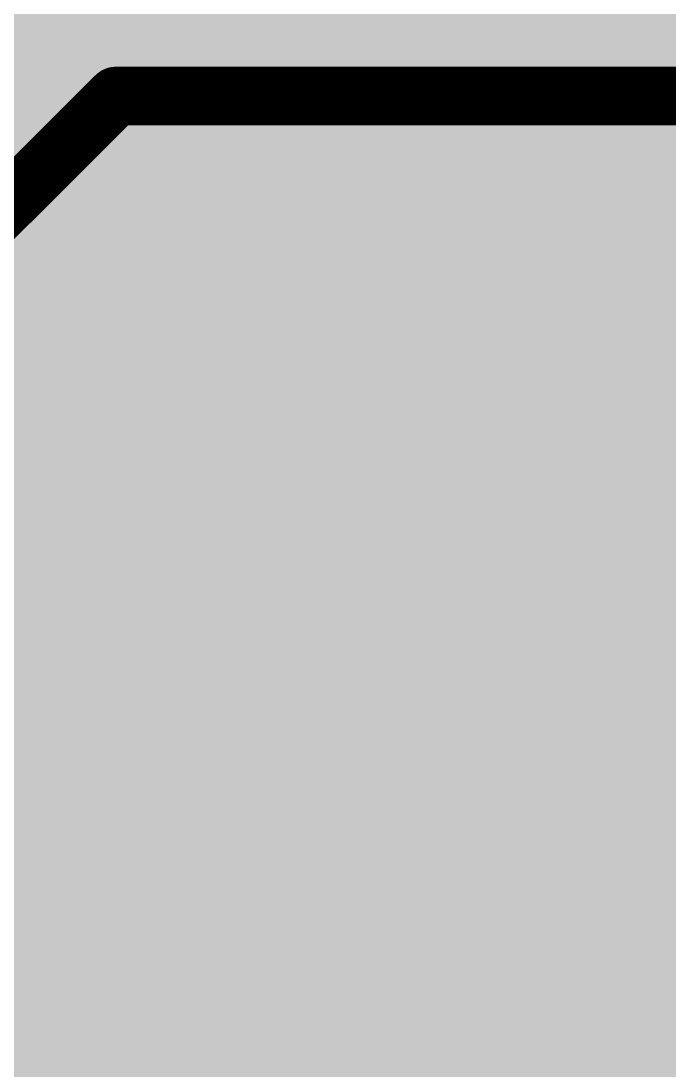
# Model space of a CAD drawing. Header units: inches. Extents: x -2 to 343, y -53 to 63.
# Drawn here: x 44.472 to 45.879, y -25.076 to -22.799 of the extents above; entities that cross this region are included whole.
import ezdxf

# ---------------------------------------------------------------- set-up
doc = ezdxf.new("R2010")
doc.units = ezdxf.units.IN
for name, color, linetype in [('Board Outline', 216, 'Continuous'), ('Bottom Layer', 5, 'Continuous'), ('Top Layer', 1, 'Continuous'), ('Top Overlay', 2, 'Continuous')]:
    doc.layers.add(name, color=color, linetype=linetype)

# ---------------------------------------------------------------- blocks, each defined once
blk = doc.blocks.new('RVT1C471M0607_38')
at = {"layer": 'Top Overlay', "const_width": 0.127}
for points in [[(-3.3274, 2.1082), (-1.8288, 3.6068)], [(-1.8288, 3.6068), (3.3274, 3.6068)]]:
    blk.add_lwpolyline(points, dxfattribs=at)
at = {"layer": 'Top Overlay', "const_width": 0.0635}
blk.add_lwpolyline([(-1.8605, 3.6068, 1), (-1.7971, 3.6068, 1)], format="xyb", close=True, dxfattribs=at)
blk.add_lwpolyline([(-1.8605, 3.6068, 1), (-1.7971, 3.6068, 1)], format="xyb", close=True, dxfattribs=at)

msp = doc.modelspace()

# ---------------------------------------------------------------- hatches: boundary and pattern name
at = {"layer": 'Bottom Layer'}
msp.add_hatch(color=5, dxfattribs=at).paths.add_polyline_path([(49.7332, -28.3718), (48.133, -28.3718), (45.6225, -30.8823), (45.5933, -30.8745), (45.1904, -30.8214), (44.784, -30.8214), (44.3811, -30.8745), (43.9886, -30.9797), (43.6132, -31.1352), (43.2612, -31.3383), (42.9388, -31.5857), (42.6515, -31.8731), (42.4041, -32.1955), (42.2009, -32.5474), (42.0454, -32.9228), (41.9402, -33.3154), (41.8872, -33.7182), (41.8872, -34.1246), (41.9402, -34.5275), (41.9481, -34.5567), (41.9481, -37.8206), (37.4142, -37.8206), (37.4142, -29.464), (43.3324, -23.5458), (43.3324, -19.3876), (34.0252, -19.3876), (34.0087, -19.3629), (34.0087, -17.7184), (33.9961, -17.6881), (33.9961, -17.566), (33.8741, -17.566), (33.8437, -17.5535), (32.9504, -17.5535), (32.9293, -17.5394), (32.9293, -16.2706), (31.4053, -16.2706), (31.4053, -17.4644), (31.4053, -18.7598), (32.7854, -18.7598), (32.7854, -19.3629), (32.7689, -19.3876), (28.7637, -19.3876), (28.7637, -17.7184), (30.2514, -17.7184), (30.2514, -11.684), (49.7332, -11.684)])
at = {"layer": 'Top Layer'}
msp.add_hatch(color=1, dxfattribs=at).paths.add_polyline_path([(35.1337, -19.1288), (35.8051, -19.8002), (36.5748, -19.8002), (36.5748, -20.5273), (36.5535, -20.5486), (39.2176, -20.5486), (39.2176, -22.1996), (43.053, -22.1996), (45.4634, -24.61), (45.4634, -27.089), (41.9634, -27.089), (41.9634, -25.489), (40.7889, -24.3145), (33.8637, -24.3145), (33.8637, -20.0113), (34.3317, -19.5433), (34.3317, -15.9201), (35.1337, -15.9201)])
h = msp.add_hatch(color=1, dxfattribs=at)
h.paths.add_polyline_path([(51.5725, -27.8554), (50.1473, -27.8554), (50.1473, -29.206), (51.5725, -29.206), (51.5747, -29.3829), (51.5747, -34.9885), (48.3616, -38.2016), (34.8234, -38.2016), (34.8234, -34.5715), (39.3214, -30.0735), (42.7952, -30.0735), (42.9118, -30.0251), (42.9145, -30.0225), (42.9628, -29.9058), (42.9628, -28.7655), (42.9502, -28.7352), (42.9502, -28.6131), (43.0693, -28.494), (43.0693, -27.254), (45.4634, -27.254), (45.4937, -27.2414), (45.6158, -27.2414), (45.6158, -27.1193), (45.6284, -27.089), (45.6284, -24.61), (45.58, -24.4934), (43.1696, -22.083), (43.053, -22.0346), (40.8318, -22.0346), (40.7496, -21.8568), (40.8106, -21.7851), (51.5725, -21.7851)])
h.paths.add_polyline_path([(45.1904, -30.8214), (44.784, -30.8214), (44.3811, -30.8745), (43.9886, -30.9797), (43.6132, -31.1352), (43.2612, -31.3383), (42.9388, -31.5857), (42.6515, -31.8731), (42.4041, -32.1955), (42.2009, -32.5474), (42.0454, -32.9228), (41.9402, -33.3154), (41.8872, -33.7182), (41.8872, -34.1246), (41.9402, -34.5275), (42.0454, -34.92), (42.2009, -35.2955), (42.4041, -35.6474), (42.6515, -35.9698), (42.9388, -36.2571), (43.2612, -36.5045), (43.6132, -36.7077), (43.9886, -36.8632), (44.3811, -36.9684), (44.784, -37.0214), (45.1904, -37.0214), (45.5933, -36.9684), (45.9858, -36.8632), (46.3612, -36.7077), (46.7132, -36.5045), (47.0356, -36.2571), (47.3229, -35.9698), (47.5703, -35.6474), (47.7735, -35.2955), (47.929, -34.92), (48.0342, -34.5275), (48.0872, -34.1246), (48.0872, -33.7182), (48.0342, -33.3154), (47.929, -32.9228), (47.7735, -32.5474), (47.5703, -32.1955), (47.3229, -31.8731), (47.0356, -31.5857), (46.7132, -31.3383), (46.3612, -31.1352), (45.9858, -30.9797), (45.5933, -30.8745)], flags=0)

# ---------------------------------------------------------------- linework, layer by layer
at = {"layer": 'Board Outline', "const_width": 0.254}
msp.add_lwpolyline([(49.772, 6.3476, -0.6504), (32.1175, -53.0547)], format="xyb", dxfattribs=at)

# ---------------------------------------------------------------- block references
msp.add_blockref('RVT1C471M0607_38', (46.5074, -26.5684))

doc.saveas('drawing.dxf')
